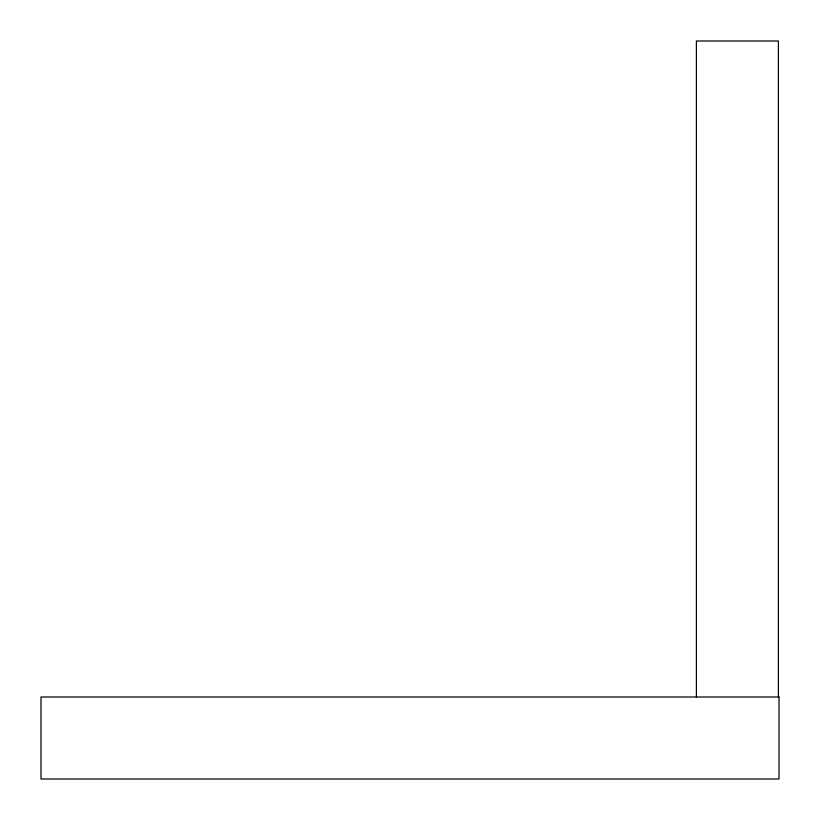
<?xml version="1.0" encoding="UTF-8"?>
<svg xmlns="http://www.w3.org/2000/svg" width="820" height="820" viewBox="0 0 820 820"><rect width="100%" height="100%" fill="white"/><g stroke="black" fill="none" stroke-linecap="round" stroke-linejoin="round"><path stroke-width="1.23" d="M778.395 697L778.395 41L696.395 41L696.395 697M779 697L41 697L41 779L779 779L779 697"/></g></svg>
